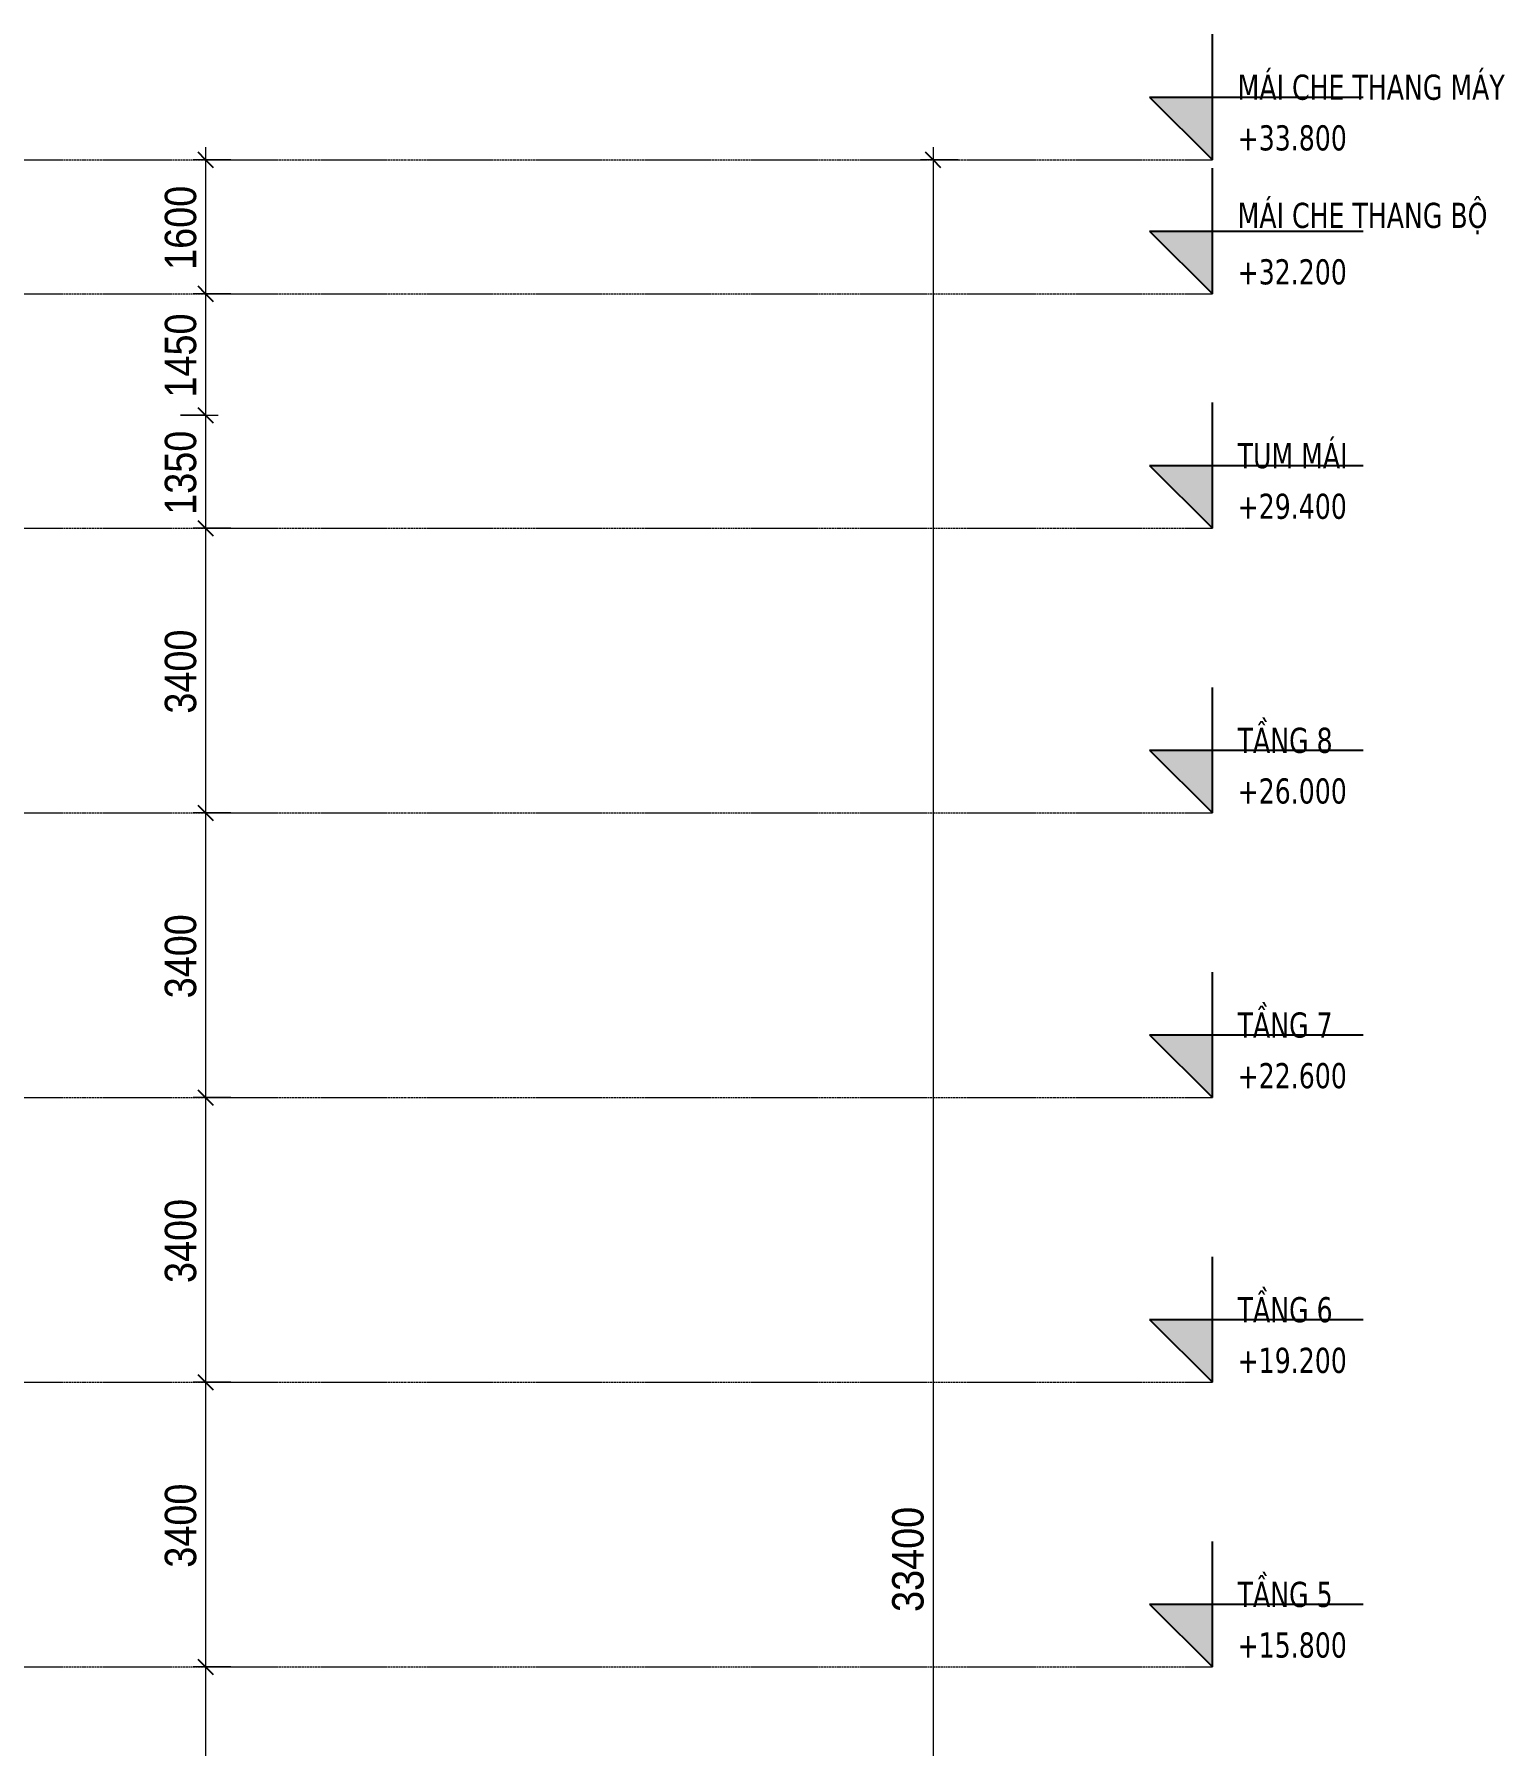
# Model space of a CAD drawing. Header units: millimetres. Extents: x 3451 to 201731, y -8641 to 35300.
# Drawn here: x 184169 to 201731, y 14859 to 35300 of the extents above; entities that cross this region are included whole.
import ezdxf

# ---------------------------------------------------------------- set-up
doc = ezdxf.new("R2010")
doc.units = ezdxf.units.MM
doc.linetypes.add('Centre', pattern=[31.75, 6.35, -4.7625, 15.875, -4.7625])
for name, color, linetype, lineweight in [('A-ANNO-DIMS', 211, 'Continuous', 9), ('A-ANNO-DIMS-150', 211, 'Continuous', 9), ('A-FLOR-LEVL', 51, 'Continuous', 9), ('A-FLOR-LEVL-1', 51, 'Continuous', 25), ('A-FLOR-LEVL-2', 51, 'Centre', 9)]:
    doc.layers.add(name, color=color, linetype=linetype, lineweight=lineweight)
doc.styles.add('Tahoma_B', font='tahomabd.ttf', dxfattribs={"width": 0.85, "height": 300})
doc.styles.add('UTM Avo', font='', dxfattribs={"width": 0.9, "height": 375})
doc.styles.get('UTM Avo').set_extended_font_data('UTM Avo')
doc.dimstyles.new('1_Dim_chi_tiet_2_5', dxfattribs={"dimscale": 304.8, "dimtxt": 374.737856, "dimasz": 0.590551, "dimexe": 0.492126, "dimexo": 0.0625, "dimgap": 0.049213, "dimtad": 1, "dimdec": 0, "dimrnd": 5, "dimzin": 0, "dimdsep": 46, "dimtxsty": 'UTM Avo', "dimblk1": 'OBLIQUE', "dimblk2": 'OBLIQUE', "dimsah": 1, "dimcen": 0.09, "dimdle": 0.492126, "dimazin": 0, "dimtfac": 1, "dimtdec": 4, "dimtix": 1, "dimtmove": 0, "dimatfit": 3, "dimfxl": 0.984252, "dimfxlon": 1, "dimtvp": 1, "dimtolj": 1, "dimtzin": 0, "dimarcsym": 2})

# ---------------------------------------------------------------- blocks, each defined once
blk = doc.blocks.new('Level - CAO ĐỘ LEVEL-350587-TKCS_MẶT CẮT D')
at = {"layer": 'A-FLOR-LEVL'}
blk.add_hatch(color=256, dxfattribs=at).paths.add_polyline_path([(-2388, 2950), (-2388, 2200), (-3138, 2950)])
at = {"layer": 'A-FLOR-LEVL-1'}
for p, q in [((-2388, 2200), (-2388, 3700)), ((-3138, 2950), (-2388, 2200)), ((-3138, 2950), (-588, 2950))]:
    blk.add_line(p, q, dxfattribs=at)
blk = doc.blocks.new('DIMBLOCK92-TKCS_MẶT CẮT D')
at = {"layer": 'A-ANNO-DIMS-150'}
for p, q in [((186215, 33950), (186215, 32200)), ((186515, 33800), (186065, 33800)), ((186215, 33800), (186515, 33800)), ((186515, 32200), (186065, 32200)), ((186215, 32200), (186515, 32200))]:
    blk.add_line(p, q, dxfattribs=at)
at = {"layer": 'A-ANNO-DIMS-150', "lineweight": 25}
for p, q in [((186215, 33800), (186125, 33890)), ((186215, 33800), (186305, 33710)), ((186215, 32200), (186125, 32290)), ((186215, 32200), (186305, 32110))]:
    blk.add_line(p, q, dxfattribs=at)
at = {"layer": 'A-ANNO-DIMS-150', "color": 0, "insert": (185728, 32486), "char_height": 375, "width": 1232.47, "attachment_point": 1, "rotation": 90, "line_spacing_factor": 1.110334, "style": 'UTM Avo'}
blk.add_mtext('1600', dxfattribs=at)
blk = doc.blocks.new('_Oblique')
at = {"color": 0, "linetype": 'ByBlock', "lineweight": -2}
blk.add_line((-0.5, -0.5), (0.5, 0.5), dxfattribs=at)
blk = doc.blocks.new('DIMBLOCK93-TKCS_MẶT CẮT D')
at = {"layer": 'A-ANNO-DIMS-150'}
for p, q in [((186515, 32200), (186065, 32200)), ((186215, 32200), (186215, 30750)), ((186215, 32200), (186515, 32200)), ((185915, 30750), (186365, 30750)), ((186215, 30750), (185915, 30750))]:
    blk.add_line(p, q, dxfattribs=at)
at = {"layer": 'A-ANNO-DIMS-150', "lineweight": 25}
for p, q in [((186215, 32200), (186125, 32290)), ((186215, 32200), (186305, 32110)), ((186215, 30750), (186125, 30840)), ((186215, 30750), (186305, 30660))]:
    blk.add_line(p, q, dxfattribs=at)
at = {"layer": 'A-ANNO-DIMS-150', "color": 0, "insert": (185728, 30961), "char_height": 375, "width": 1232.47, "attachment_point": 1, "rotation": 90, "line_spacing_factor": 1.110334, "style": 'UTM Avo'}
blk.add_mtext('1450', dxfattribs=at)
blk = doc.blocks.new('DIMBLOCK94-TKCS_MẶT CẮT D')
at = {"layer": 'A-ANNO-DIMS-150'}
for p, q in [((185915, 30750), (186365, 30750)), ((186215, 30750), (185915, 30750)), ((186215, 30750), (186215, 29400)), ((186515, 29400), (186065, 29400)), ((186215, 29400), (186515, 29400))]:
    blk.add_line(p, q, dxfattribs=at)
at = {"layer": 'A-ANNO-DIMS-150', "lineweight": 25}
for p, q in [((186215, 30750), (186125, 30840)), ((186215, 30750), (186305, 30660)), ((186215, 29400), (186125, 29490)), ((186215, 29400), (186305, 29310))]:
    blk.add_line(p, q, dxfattribs=at)
at = {"layer": 'A-ANNO-DIMS-150', "color": 0, "insert": (185728, 29561), "char_height": 375, "width": 1232.47, "attachment_point": 1, "rotation": 90, "line_spacing_factor": 1.110334, "style": 'UTM Avo'}
blk.add_mtext('1350', dxfattribs=at)
blk = doc.blocks.new('DIMBLOCK95-TKCS_MẶT CẮT D')
at = {"layer": 'A-ANNO-DIMS-150', "lineweight": 25}
for p, q in [((186215, 29400), (186125, 29490)), ((186215, 29400), (186305, 29310)), ((186215, 26000), (186125, 26090)), ((186215, 26000), (186305, 25910))]:
    blk.add_line(p, q, dxfattribs=at)
at = {"layer": 'A-ANNO-DIMS-150'}
for p, q in [((186515, 29400), (186065, 29400)), ((186215, 29400), (186215, 26000)), ((186215, 29400), (186515, 29400)), ((186515, 26000), (186065, 26000)), ((186215, 26000), (186515, 26000))]:
    blk.add_line(p, q, dxfattribs=at)
at = {"layer": 'A-ANNO-DIMS-150', "color": 0, "insert": (185728, 27186), "char_height": 375, "width": 1232.47, "attachment_point": 1, "rotation": 90, "line_spacing_factor": 1.110334, "style": 'UTM Avo'}
blk.add_mtext('3400', dxfattribs=at)
blk = doc.blocks.new('DIMBLOCK96-TKCS_MẶT CẮT D')
at = {"layer": 'A-ANNO-DIMS-150'}
for p, q in [((186515, 26000), (186065, 26000)), ((186215, 26000), (186215, 22600)), ((186215, 26000), (186515, 26000)), ((186515, 22600), (186065, 22600)), ((186215, 22600), (186515, 22600))]:
    blk.add_line(p, q, dxfattribs=at)
at = {"layer": 'A-ANNO-DIMS-150', "lineweight": 25}
for p, q in [((186215, 26000), (186125, 26090)), ((186215, 26000), (186305, 25910)), ((186215, 22600), (186125, 22690)), ((186215, 22600), (186305, 22510))]:
    blk.add_line(p, q, dxfattribs=at)
at = {"layer": 'A-ANNO-DIMS-150', "color": 0, "insert": (185728, 23786), "char_height": 375, "width": 1232.47, "attachment_point": 1, "rotation": 90, "line_spacing_factor": 1.110334, "style": 'UTM Avo'}
blk.add_mtext('3400', dxfattribs=at)
blk = doc.blocks.new('DIMBLOCK97-TKCS_MẶT CẮT D')
at = {"layer": 'A-ANNO-DIMS-150', "lineweight": 25}
for p, q in [((186215, 22600), (186125, 22690)), ((186215, 22600), (186305, 22510)), ((186215, 19200), (186125, 19290)), ((186215, 19200), (186305, 19110))]:
    blk.add_line(p, q, dxfattribs=at)
at = {"layer": 'A-ANNO-DIMS-150'}
for p, q in [((186515, 22600), (186065, 22600)), ((186215, 22600), (186215, 19200)), ((186215, 22600), (186515, 22600)), ((186515, 19200), (186065, 19200)), ((186215, 19200), (186515, 19200))]:
    blk.add_line(p, q, dxfattribs=at)
at = {"layer": 'A-ANNO-DIMS-150', "color": 0, "insert": (185728, 20386), "char_height": 375, "width": 1232.47, "attachment_point": 1, "rotation": 90, "line_spacing_factor": 1.110334, "style": 'UTM Avo'}
blk.add_mtext('3400', dxfattribs=at)
blk = doc.blocks.new('DIMBLOCK98-TKCS_MẶT CẮT D')
at = {"layer": 'A-ANNO-DIMS-150', "lineweight": 25}
for p, q in [((186215, 19200), (186125, 19290)), ((186215, 19200), (186305, 19110)), ((186215, 15800), (186125, 15890)), ((186215, 15800), (186305, 15710))]:
    blk.add_line(p, q, dxfattribs=at)
at = {"layer": 'A-ANNO-DIMS-150'}
for p, q in [((186515, 19200), (186065, 19200)), ((186215, 19200), (186215, 15800)), ((186215, 19200), (186515, 19200)), ((186515, 15800), (186065, 15800)), ((186215, 15800), (186515, 15800))]:
    blk.add_line(p, q, dxfattribs=at)
at = {"layer": 'A-ANNO-DIMS-150', "color": 0, "insert": (185728, 16986), "char_height": 375, "width": 1232.47, "attachment_point": 1, "rotation": 90, "line_spacing_factor": 1.110334, "style": 'UTM Avo'}
blk.add_mtext('3400', dxfattribs=at)
blk = doc.blocks.new('DIMBLOCK99-TKCS_MẶT CẮT D')
at = {"layer": 'A-ANNO-DIMS-150'}
for p, q in [((186515, 15800), (186065, 15800)), ((186215, 15800), (186215, 12400)), ((186215, 15800), (186515, 15800)), ((186515, 12400), (186065, 12400)), ((186215, 12400), (186515, 12400))]:
    blk.add_line(p, q, dxfattribs=at)
at = {"layer": 'A-ANNO-DIMS-150', "lineweight": 25}
for p, q in [((186215, 15800), (186125, 15890)), ((186215, 15800), (186305, 15710)), ((186215, 12400), (186125, 12490)), ((186215, 12400), (186305, 12310))]:
    blk.add_line(p, q, dxfattribs=at)
at = {"layer": 'A-ANNO-DIMS-150', "color": 0, "insert": (185728, 13586), "char_height": 375, "width": 1232.47, "attachment_point": 1, "rotation": 90, "line_spacing_factor": 1.110334, "style": 'UTM Avo'}
blk.add_mtext('3400', dxfattribs=at)
blk = doc.blocks.new('DIMBLOCK104-TKCS_MẶT CẮT D')
at = {"layer": 'A-ANNO-DIMS-150'}
for p, q in [((194903, 33950), (194903, 400)), ((195203, 33800), (194753, 33800)), ((194903, 33800), (195203, 33800)), ((195203, 400), (194753, 400)), ((194903, 400), (195203, 400))]:
    blk.add_line(p, q, dxfattribs=at)
at = {"layer": 'A-ANNO-DIMS-150', "lineweight": 25}
for p, q in [((194903, 33800), (194813, 33890)), ((194903, 33800), (194993, 33710)), ((194903, 400), (194813, 490)), ((194903, 400), (194993, 310))]:
    blk.add_line(p, q, dxfattribs=at)
at = {"layer": 'A-ANNO-DIMS-150', "color": 0, "insert": (194415, 16458), "char_height": 375, "width": 1540.59, "attachment_point": 1, "rotation": 90, "line_spacing_factor": 1.110334, "style": 'UTM Avo'}
blk.add_mtext('33400', dxfattribs=at)

msp = doc.modelspace()

# ---------------------------------------------------------------- linework, layer by layer
at = {"layer": 'A-FLOR-LEVL-2'}
for p, q in [((106972.4, 33800), (198239.7, 33800)), ((106972.4, 32200), (198239.7, 32200)), ((106972.4, 29400), (198239.7, 29400)), ((106972.4, 26000), (198239.7, 26000)), ((106972.4, 22600), (198239.7, 22600)), ((106972.4, 19200), (198239.7, 19200)), ((106972.4, 15800), (198239.7, 15800))]:
    msp.add_line(p, q, dxfattribs=at)

# ---------------------------------------------------------------- block references
at = {"layer": 'A-FLOR-LEVL-1'}
for p in [(200627.8, 31600), (200627.8, 30000), (200627.8, 27200), (200627.8, 23800), (200627.8, 20400), (200627.8, 17000), (200627.8, 13600)]:
    msp.add_blockref('Level - CAO ĐỘ LEVEL-350587-TKCS_MẶT CẮT D', p, dxfattribs=at)

# ---------------------------------------------------------------- texts
at = {"layer": 'A-FLOR-LEVL', "char_height": 300, "line_spacing_factor": 0.996129, "style": 'Tahoma_B'}
for s, insert, width, attachment_point in [('\\pt1530,3060,4590,6120,7650,9180,10710,12240,13770,15300,16830,18360,19890,21420,22950,24480,26010,27540,29070,30600,32130,33660,35190,36720,38250,39780,41310,42840,44370,45900,47430,48960;MÁI CHE THANG MÁY', (198540.6, 34511.5), 3921.9, 7), ('\\pt637.5,1275,1912.5,2550,3187.5,3825,4462.5,5100,5737.5,6375,7012.5,7650,8287.5,8925,9562.5,10200,10837.5,11475,12112.5,12750,13387.5,14025,14662.5,15300,15937.5,16575,17212.5,17850,18487.5,19125,19762.5,20400;+33.800', (198540.6, 34212.6), 1551.675, 1), ('\\pt1530,3060,4590,6120,7650,9180,10710,12240,13770,15300,16830,18360,19890,21420,22950,24480,26010,27540,29070,30600,32130,33660,35190,36720,38250,39780,41310,42840,44370,45900,47430,48960;MÁI CHE THANG BỘ', (198540.6, 32911.5), 3643.95, 7), ('\\pt637.5,1275,1912.5,2550,3187.5,3825,4462.5,5100,5737.5,6375,7012.5,7650,8287.5,8925,9562.5,10200,10837.5,11475,12112.5,12750,13387.5,14025,14662.5,15300,15937.5,16575,17212.5,17850,18487.5,19125,19762.5,20400;+32.200', (198540.6, 32612.6), 1551.675, 1), ('\\pt1530,3060,4590,6120,7650,9180,10710,12240,13770,15300,16830,18360,19890,21420,22950,24480,26010,27540,29070,30600,32130,33660,35190,36720,38250,39780,41310,42840,44370,45900,47430,48960;TUM MÁI', (198540.6, 30111.5), 1670.25, 7), ('\\pt637.5,1275,1912.5,2550,3187.5,3825,4462.5,5100,5737.5,6375,7012.5,7650,8287.5,8925,9562.5,10200,10837.5,11475,12112.5,12750,13387.5,14025,14662.5,15300,15937.5,16575,17212.5,17850,18487.5,19125,19762.5,20400;+29.400', (198540.6, 29812.6), 1551.675, 1), ('\\pt1530,3060,4590,6120,7650,9180,10710,12240,13770,15300,16830,18360,19890,21420,22950,24480,26010,27540,29070,30600,32130,33660,35190,36720,38250,39780,41310,42840,44370,45900,47430,48960;TẦNG 8', (198540.6, 26711.5), 1357.875, 7), ('\\pt637.5,1275,1912.5,2550,3187.5,3825,4462.5,5100,5737.5,6375,7012.5,7650,8287.5,8925,9562.5,10200,10837.5,11475,12112.5,12750,13387.5,14025,14662.5,15300,15937.5,16575,17212.5,17850,18487.5,19125,19762.5,20400;+26.000', (198540.6, 26412.6), 1551.675, 1), ('\\pt1530,3060,4590,6120,7650,9180,10710,12240,13770,15300,16830,18360,19890,21420,22950,24480,26010,27540,29070,30600,32130,33660,35190,36720,38250,39780,41310,42840,44370,45900,47430,48960;TẦNG 7', (198540.6, 23311.5), 1357.875, 7), ('\\pt637.5,1275,1912.5,2550,3187.5,3825,4462.5,5100,5737.5,6375,7012.5,7650,8287.5,8925,9562.5,10200,10837.5,11475,12112.5,12750,13387.5,14025,14662.5,15300,15937.5,16575,17212.5,17850,18487.5,19125,19762.5,20400;+22.600', (198540.6, 23012.6), 1551.675, 1), ('\\pt1530,3060,4590,6120,7650,9180,10710,12240,13770,15300,16830,18360,19890,21420,22950,24480,26010,27540,29070,30600,32130,33660,35190,36720,38250,39780,41310,42840,44370,45900,47430,48960;TẦNG 6', (198540.6, 19911.5), 1357.875, 7), ('\\pt637.5,1275,1912.5,2550,3187.5,3825,4462.5,5100,5737.5,6375,7012.5,7650,8287.5,8925,9562.5,10200,10837.5,11475,12112.5,12750,13387.5,14025,14662.5,15300,15937.5,16575,17212.5,17850,18487.5,19125,19762.5,20400;+19.200', (198540.6, 19612.6), 1551.675, 1), ('\\pt1530,3060,4590,6120,7650,9180,10710,12240,13770,15300,16830,18360,19890,21420,22950,24480,26010,27540,29070,30600,32130,33660,35190,36720,38250,39780,41310,42840,44370,45900,47430,48960;TẦNG 5', (198540.6, 16511.5), 1357.875, 7), ('\\pt637.5,1275,1912.5,2550,3187.5,3825,4462.5,5100,5737.5,6375,7012.5,7650,8287.5,8925,9562.5,10200,10837.5,11475,12112.5,12750,13387.5,14025,14662.5,15300,15937.5,16575,17212.5,17850,18487.5,19125,19762.5,20400;+15.800', (198540.6, 16212.6), 1551.675, 1)]:
    msp.add_mtext(s, dxfattribs=dict(at, insert=insert, width=width, attachment_point=attachment_point))

# ---------------------------------------------------------------- dimensions: what is measured, and where the dimension line sits
at = {"layer": 'A-ANNO-DIMS'}
for base, p1, p2, override, picture, middle in [((186215.4, 32200), (186515.4, 33800), (186515.4, 32200), {"dimpost": '<>', "dimfxl": 1600}, 'DIMBLOCK92-TKCS_MẶT CẮT D', (186006.3, 33000)), ((194902.6, 400), (195202.6, 33800), (195202.6, 400), {"dimpost": '<>', "dimfxl": 33400}, 'DIMBLOCK104-TKCS_MẶT CẮT D', (194693.6, 17100)), ((186215.4, 30750), (186515.4, 32200), (185915.4, 30750), {"dimpost": '<>', "dimfxl": 1569.235483}, 'DIMBLOCK93-TKCS_MẶT CẮT D', (186006.3, 31475)), ((186215.4, 29400), (185915.4, 30750), (186515.4, 29400), {"dimpost": '<>', "dimfxl": 1477.32867}, 'DIMBLOCK94-TKCS_MẶT CẮT D', (186006.3, 30075)), ((186215.4, 26000), (186515.4, 29400), (186515.4, 26000), {"dimpost": '<>', "dimfxl": 3400}, 'DIMBLOCK95-TKCS_MẶT CẮT D', (186006.3, 27700)), ((186215.4, 22600), (186515.4, 26000), (186515.4, 22600), {"dimpost": '<>', "dimfxl": 3400}, 'DIMBLOCK96-TKCS_MẶT CẮT D', (186006.3, 24300)), ((186215.4, 19200), (186515.4, 22600), (186515.4, 19200), {"dimpost": '<>', "dimfxl": 3400}, 'DIMBLOCK97-TKCS_MẶT CẮT D', (186006.3, 20900)), ((186215.4, 15800), (186515.4, 19200), (186515.4, 15800), {"dimpost": '<>', "dimfxl": 3400}, 'DIMBLOCK98-TKCS_MẶT CẮT D', (186006.3, 17500)), ((186215.4, 12400), (186515.4, 15800), (186515.4, 12400), {"dimpost": '<>', "dimfxl": 3400}, 'DIMBLOCK99-TKCS_MẶT CẮT D', (186006.3, 14100))]:
    dim = msp.add_linear_dim(base=base, p1=p1, p2=p2, angle=90, dimstyle='1_Dim_chi_tiet_2_5', override=override, dxfattribs=at)
    dim.commit()
    dim.dimension.update_dxf_attribs({"geometry": picture, "text_midpoint": middle})

doc.saveas('drawing.dxf')
